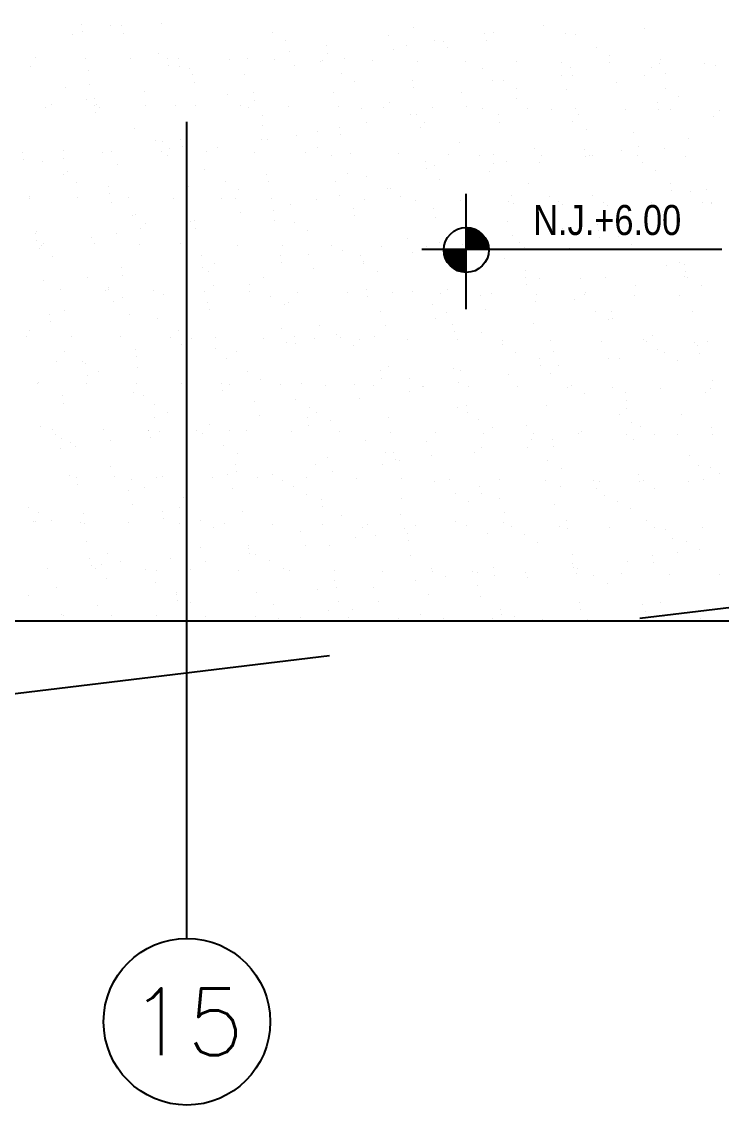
# Model space of a CAD drawing. Header units: millimetres. Extents: x -3 to 53, y -269 to 39.
# Drawn here: x 31.98 to 34.081, y 18.893 to 22.2 of the extents above; entities that cross this region are included whole.
import ezdxf
from ezdxf.enums import TextEntityAlignment as Align
from ezdxf.xclip import XClip

# ---------------------------------------------------------------- set-up
doc = ezdxf.new("R2010")
doc.units = ezdxf.units.MM
doc.header["$LTSCALE"] = 15
doc.header["$XCLIPFRAME"] = 2
for name, pattern in [('ACAD_ISO07W100', [3, 0, -3]), ('HIDDEN2', [0.1875, 0.125, -0.0625]), ('PHANTOM', [63.5, 31.75, -6.35, 6.35, -6.35, 6.35, -6.35]), ('PHANTOM2', [1.25, 0.625, -0.125, 0.125, -0.125, 0.125, -0.125])]:
    doc.linetypes.add(name, pattern=pattern)
doc.layers.get('0').update_dxf_attribs({"color": 250})
for name, color, linetype in [('A-EJES', 251, 'PHANTOM'), ('A-MURO BAJO', 251, 'Continuous'), ('A-NIVELES-NPT', 252, 'Continuous'), ('A-PROYECCIONES', 250, 'HIDDEN2'), ('DLP_VERDE', 250, 'Continuous')]:
    doc.layers.add(name, color=color, linetype=linetype)
doc.layers.add('A-MUROS', color=252, linetype='Continuous', lineweight=30)
doc.styles.add('R80', font='ARIALN.TTF', dxfattribs={"height": 2.03})
doc.styles.add('ROMANS', font='romans.shx', dxfattribs={"width": 0.8})

# ---------------------------------------------------------------- blocks, each defined once
blk = doc.blocks.new('A$C9f73720c')
at = {"layer": 'A-MURO BAJO'}
blk.add_line((67.3776, 127.5973, 0), (61.6241, 108.7505, 0), dxfattribs=at)
at = {"layer": 'A-PROYECCIONES'}
blk.add_line((57.9161, 84.0296, 0), (65.9466, 129.074, 0), dxfattribs=at)
at = {"layer": 'DLP_VERDE'}
blk.add_line((67.3776, 127.5973), (61.6244, 108.7504), dxfattribs=at)
at = {"layer": 'DLP_VERDE', "linetype": 'Continuous'}
for p, q in [((61.7992, 115.0346), (61.7992, 115.0346)), ((61.7842, 115.0045), (61.7842, 115.0045)), ((61.9305, 115.0052), (61.9305, 115.0052)), ((61.9443, 114.9846), (61.9443, 114.9846)), ((61.8545, 114.9024), (61.8545, 114.9024)), ((62.19, 114.9023), (62.19, 114.9023)), ((62.191, 114.9012), (62.191, 114.9012)), ((61.7326, 114.8824), (61.7326, 114.8824)), ((61.7435, 114.8756), (61.7435, 114.8756)), ((61.777, 114.8843), (61.777, 114.8843)), ((61.8201, 114.8708), (61.8201, 114.8708)), ((61.9857, 114.8934), (61.9857, 114.8934)), ((62.0333, 114.8681), (62.0333, 114.8681)), ((62.1456, 114.9004), (62.1456, 114.9004)), ((62.1816, 114.8751), (62.1816, 114.8751)), ((61.6301, 114.8636), (61.6301, 114.8636)), ((61.7491, 114.848), (61.7491, 114.848)), ((61.887, 114.8674), (61.887, 114.8674)), ((62.1372, 114.8519), (62.1372, 114.8519)), ((62.3251, 114.8669), (62.3251, 114.8669)), ((61.7663, 114.8216), (61.7663, 114.8216)), ((61.8531, 114.8343), (61.8531, 114.8343)), ((61.8752, 114.8314), (61.8752, 114.8314)), ((61.9942, 114.8157), (61.9942, 114.8157)), ((62.0982, 114.802), (62.0982, 114.802)), ((62.0474, 114.7697), (62.0474, 114.7697)), ((62.1202, 114.7991), (62.1202, 114.7991)), ((62.2392, 114.7835), (62.2392, 114.7835)), ((62.3432, 114.7698), (62.3432, 114.7698)), ((62.4184, 114.8), (62.4184, 114.8)), ((62.5852, 114.7703), (62.5852, 114.7703)), ((61.6765, 114.7393), (61.6765, 114.7393)), ((61.8464, 114.7385), (61.8464, 114.7385)), ((61.9191, 114.7412), (61.9191, 114.7412)), ((61.9635, 114.7431), (61.9635, 114.7431)), ((62.013, 114.7381), (62.013, 114.7381)), ((62.1722, 114.7522), (62.1722, 114.7522)), ((62.2844, 114.738), (62.2844, 114.738)), ((62.3321, 114.7592), (62.3321, 114.7592)), ((62.3652, 114.7669), (62.3652, 114.7669)), ((62.3765, 114.7612), (62.3765, 114.7612)), ((62.384, 114.7685), (62.384, 114.7685)), ((62.4842, 114.7512), (62.4842, 114.7512)), ((62.5882, 114.7375), (62.5882, 114.7375)), ((62.7011, 114.7496), (62.7011, 114.7496)), ((62.7225, 114.7375), (62.7225, 114.7375)), ((61.6421, 114.7078), (61.6421, 114.7078)), ((61.6981, 114.7315), (61.6981, 114.7315)), ((61.7592, 114.7342), (61.7592, 114.7342)), ((61.9899, 114.7303), (61.9899, 114.7303)), ((62.1361, 114.731), (62.1361, 114.731)), ((62.3302, 114.7192), (62.3302, 114.7192)), ((62.4279, 114.7298), (62.4279, 114.7298)), ((62.5742, 114.7305), (62.5742, 114.7305)), ((62.6102, 114.7346), (62.6102, 114.7346)), ((62.7292, 114.7189), (62.7292, 114.7189)), ((62.8332, 114.7053), (62.8332, 114.7053)), ((61.9593, 114.6889), (61.9593, 114.6889)), ((62.8553, 114.7024), (62.8553, 114.7024)), ((62.9743, 114.6867), (62.9743, 114.6867)), ((61.5884, 114.6585), (61.5884, 114.6585)), ((62.2404, 114.637), (62.2404, 114.637)), ((62.6114, 114.6673), (62.6114, 114.6673)), ((62.9479, 114.6662), (62.9479, 114.6662)), ((62.976, 114.638), (62.976, 114.638)), ((61.575, 114.6308), (61.575, 114.6308)), ((61.679, 114.6171), (61.679, 114.6171)), ((61.701, 114.6142), (61.701, 114.6142)), ((61.8695, 114.6066), (61.8695, 114.6066)), ((62.206, 114.6054), (62.206, 114.6054)), ((62.3587, 114.6111), (62.3587, 114.6111)), ((62.5186, 114.6181), (62.5186, 114.6181)), ((62.563, 114.62), (62.563, 114.62)), ((62.5769, 114.6358), (62.5769, 114.6358)), ((62.7717, 114.6291), (62.7717, 114.6291)), ((62.8941, 114.6169), (62.8941, 114.6169)), ((62.9316, 114.6361), (62.9316, 114.6361)), ((61.5327, 114.575), (61.5327, 114.575)), ((61.6547, 114.5937), (61.6547, 114.5937)), ((61.6926, 114.582), (61.6926, 114.582)), ((61.737, 114.5839), (61.737, 114.5839)), ((61.8009, 114.5944), (61.8009, 114.5944)), ((61.82, 114.5985), (61.82, 114.5985)), ((61.8351, 114.5751), (61.8351, 114.5751)), ((61.924, 114.5848), (61.924, 114.5848)), ((61.9457, 114.593), (61.9457, 114.593)), ((61.946, 114.5819), (61.946, 114.5819)), ((61.9492, 114.6014), (61.9492, 114.6014)), ((62.0927, 114.5932), (62.0927, 114.5932)), ((62.1056, 114.6), (62.1056, 114.6)), ((62.15, 114.602), (62.15, 114.602)), ((62.239, 114.5939), (62.239, 114.5939)), ((62.3873, 114.6009), (62.3873, 114.6009)), ((62.5232, 114.5866), (62.5232, 114.5866)), ((62.5307, 114.5927), (62.5307, 114.5927)), ((62.677, 114.5934), (62.677, 114.5934)), ((62.8253, 114.6004), (62.8253, 114.6004)), ((62.9688, 114.5922), (62.9688, 114.5922)), ((63.115, 114.5928), (63.115, 114.5928)), ((63.2633, 114.5999), (63.2633, 114.5999)), ((62.065, 114.5663), (62.065, 114.5663)), ((62.1523, 114.5562), (62.1523, 114.5562)), ((62.169, 114.5526), (62.169, 114.5526)), ((62.1911, 114.5497), (62.1911, 114.5497)), ((63.1753, 114.565), (63.1753, 114.565)), ((61.7813, 114.5258), (61.7813, 114.5258)), ((62.31, 114.534), (62.31, 114.534)), ((62.4141, 114.5203), (62.4141, 114.5203)), ((62.4361, 114.5174), (62.4361, 114.5174)), ((62.8043, 114.5346), (62.8043, 114.5346)), ((63.1408, 114.5335), (63.1408, 114.5335)), ((63.3712, 114.506), (63.3712, 114.506)), ((62.0625, 114.4739), (62.0625, 114.4739)), ((62.399, 114.4727), (62.399, 114.4727)), ((62.4334, 114.5043), (62.4334, 114.5043)), ((62.5551, 114.5017), (62.5551, 114.5017)), ((62.6591, 114.4881), (62.6591, 114.4881)), ((62.6811, 114.4852), (62.6811, 114.4852)), ((62.7051, 114.4769), (62.7051, 114.4769)), ((62.7495, 114.4788), (62.7495, 114.4788)), ((62.7699, 114.5031), (62.7699, 114.5031)), ((62.9582, 114.4879), (62.9582, 114.4879)), ((63.0871, 114.4842), (63.0871, 114.4842)), ((63.1181, 114.4949), (63.1181, 114.4949)), ((63.1625, 114.4969), (63.1625, 114.4969)), ((61.614, 114.4649), (61.614, 114.4649)), ((61.6915, 114.4435), (61.6915, 114.4435)), ((61.7575, 114.4566), (61.7575, 114.4566)), ((61.8791, 114.4408), (61.8791, 114.4408)), ((61.9038, 114.4573), (61.9038, 114.4573)), ((61.9235, 114.4428), (61.9235, 114.4428)), ((62.0281, 114.4424), (62.0281, 114.4424)), ((62.0521, 114.4643), (62.0521, 114.4643)), ((62.1322, 114.4519), (62.1322, 114.4519)), ((62.1955, 114.4561), (62.1955, 114.4561)), ((62.2921, 114.4589), (62.2921, 114.4589)), ((62.3365, 114.4608), (62.3365, 114.4608)), ((62.3418, 114.4568), (62.3418, 114.4568)), ((62.4901, 114.4638), (62.4901, 114.4638)), ((62.5452, 114.4699), (62.5452, 114.4699)), ((62.6336, 114.4556), (62.6336, 114.4556)), ((62.7162, 114.4539), (62.7162, 114.4539)), ((62.7798, 114.4562), (62.7798, 114.4562)), ((62.8001, 114.4695), (62.8001, 114.4695)), ((62.9041, 114.4558), (62.9041, 114.4558)), ((62.9261, 114.4529), (62.9261, 114.4529)), ((62.9281, 114.4633), (62.9281, 114.4633)), ((63.0716, 114.455), (63.0716, 114.455)), ((63.2179, 114.4557), (63.2179, 114.4557)), ((63.3662, 114.4628), (63.3662, 114.4628)), ((61.5105, 114.4247), (61.5105, 114.4247)), ((61.6571, 114.412), (61.6571, 114.412)), ((61.7192, 114.4338), (61.7192, 114.4338)), ((62.3452, 114.4235), (62.3452, 114.4235)), ((63.0451, 114.4372), (63.0451, 114.4372)), ((63.1491, 114.4235), (63.1491, 114.4235)), ((63.1712, 114.4206), (63.1712, 114.4206)), ((61.5048, 114.3999), (61.5048, 114.3999)), ((61.5268, 114.397), (61.5268, 114.397)), ((61.6458, 114.3813), (61.6458, 114.3813)), ((61.9743, 114.3931), (61.9743, 114.3931)), ((62.9973, 114.4019), (62.9973, 114.4019)), ((63.2902, 114.405), (63.2902, 114.405)), ((63.3338, 114.4008), (63.3338, 114.4008)), ((61.6034, 114.3628), (61.6034, 114.3628)), ((61.7498, 114.3676), (61.7498, 114.3676)), ((61.7719, 114.3647), (61.7719, 114.3647)), ((61.8909, 114.3491), (61.8909, 114.3491)), ((62.2554, 114.3412), (62.2554, 114.3412)), ((62.592, 114.34), (62.592, 114.34)), ((62.6264, 114.3716), (62.6264, 114.3716)), ((62.9629, 114.3704), (62.9629, 114.3704)), ((63.1447, 114.3468), (63.1447, 114.3468)), ((63.2801, 114.3515), (63.2801, 114.3515)), ((63.3046, 114.3537), (63.3046, 114.3537)), ((61.5686, 114.3207), (61.5686, 114.3207)), ((61.7169, 114.3278), (61.7169, 114.3278)), ((61.8603, 114.3195), (61.8603, 114.3195)), ((61.8845, 114.3108), (61.8845, 114.3108)), ((61.9949, 114.3354), (61.9949, 114.3354)), ((62.0066, 114.3202), (62.0066, 114.3202)), ((62.0169, 114.3325), (62.0169, 114.3325)), ((62.1359, 114.3168), (62.1359, 114.3168)), ((62.1549, 114.3272), (62.1549, 114.3272)), ((62.221, 114.3097), (62.221, 114.3097)), ((62.2984, 114.319), (62.2984, 114.319)), ((62.3187, 114.3107), (62.3187, 114.3107)), ((62.4446, 114.3197), (62.4446, 114.3197)), ((62.4786, 114.3177), (62.4786, 114.3177)), ((62.523, 114.3196), (62.523, 114.3196)), ((62.5929, 114.3267), (62.5929, 114.3267)), ((62.7317, 114.3287), (62.7317, 114.3287)), ((62.7364, 114.3185), (62.7364, 114.3185)), ((62.8827, 114.3191), (62.8827, 114.3191)), ((62.8916, 114.3357), (62.8916, 114.3357)), ((62.9091, 114.3212), (62.9091, 114.3212)), ((62.936, 114.3376), (62.936, 114.3376)), ((63.031, 114.3262), (63.031, 114.3262)), ((63.1744, 114.3179), (63.1744, 114.3179)), ((63.3207, 114.3186), (63.3207, 114.3186)), ((61.4927, 114.2746), (61.4927, 114.2746)), ((61.5136, 114.2805), (61.5136, 114.2805)), ((61.6526, 114.2816), (61.6526, 114.2816)), ((61.697, 114.2836), (61.697, 114.2836)), ((61.8501, 114.2793), (61.8501, 114.2793)), ((61.9057, 114.2927), (61.9057, 114.2927)), ((62.0656, 114.2996), (62.0656, 114.2996)), ((62.11, 114.3016), (62.11, 114.3016)), ((62.2399, 114.3031), (62.2399, 114.3031)), ((62.2619, 114.3002), (62.2619, 114.3002)), ((62.3809, 114.2845), (62.3809, 114.2845)), ((62.5382, 114.2908), (62.5382, 114.2908)), ((61.4792, 114.2489), (61.4792, 114.2489)), ((62.1673, 114.2604), (62.1673, 114.2604)), ((62.4849, 114.2709), (62.4849, 114.2709)), ((62.507, 114.268), (62.507, 114.268)), ((62.6259, 114.2523), (62.6259, 114.2523)), ((63.1903, 114.2692), (63.1903, 114.2692)), ((61.7964, 114.2301), (61.7964, 114.2301)), ((62.4484, 114.2085), (62.4484, 114.2085)), ((62.7299, 114.2386), (62.7299, 114.2386)), ((62.752, 114.2357), (62.752, 114.2357)), ((62.7849, 114.2073), (62.7849, 114.2073)), ((62.8194, 114.2389), (62.8194, 114.2389)), ((62.871, 114.22), (62.871, 114.22)), ((63.1559, 114.2377), (63.1559, 114.2377)), ((61.4254, 114.1997), (61.4254, 114.1997)), ((61.5251, 114.1829), (61.5251, 114.1829)), ((61.6714, 114.1836), (61.6714, 114.1836)), ((61.8197, 114.1907), (61.8197, 114.1907)), ((61.9632, 114.1824), (61.9632, 114.1824)), ((62.0775, 114.1781), (62.0775, 114.1781)), ((62.1095, 114.1831), (62.1095, 114.1831)), ((62.2577, 114.1901), (62.2577, 114.1901)), ((62.4012, 114.1819), (62.4012, 114.1819)), ((62.414, 114.177), (62.414, 114.177)), ((62.5475, 114.1826), (62.5475, 114.1826)), ((62.6651, 114.1765), (62.6651, 114.1765)), ((62.6958, 114.1896), (62.6958, 114.1896)), ((62.7095, 114.1784), (62.7095, 114.1784)), ((62.8392, 114.1814), (62.8392, 114.1814)), ((62.9182, 114.1876), (62.9182, 114.1876)), ((62.975, 114.2063), (62.975, 114.2063)), ((62.9855, 114.182), (62.9855, 114.182)), ((62.997, 114.2034), (62.997, 114.2034)), ((63.0781, 114.1945), (63.0781, 114.1945)), ((63.1021, 114.1885), (63.1021, 114.1885)), ((63.116, 114.1878), (63.116, 114.1878)), ((63.1225, 114.1965), (63.1225, 114.1965)), ((63.1338, 114.1891), (63.1338, 114.1891)), ((63.22, 114.1741), (63.22, 114.1741)), ((63.2773, 114.1808), (63.2773, 114.1808)), ((61.4717, 114.1641), (61.4717, 114.1641)), ((61.5757, 114.1504), (61.5757, 114.1504)), ((61.5977, 114.1475), (61.5977, 114.1475)), ((61.7066, 114.1478), (61.7066, 114.1478)), ((61.8835, 114.1424), (61.8835, 114.1424)), ((62.0431, 114.1466), (62.0431, 114.1466)), ((62.0922, 114.1515), (62.0922, 114.1515)), ((62.2521, 114.1585), (62.2521, 114.1585)), ((62.2965, 114.1604), (62.2965, 114.1604)), ((62.5052, 114.1695), (62.5052, 114.1695)), ((62.7312, 114.1581), (62.7312, 114.1581)), ((63.242, 114.1712), (63.242, 114.1712)), ((61.4261, 114.1224), (61.4261, 114.1224)), ((61.4705, 114.1243), (61.4705, 114.1243)), ((61.6722, 114.1162), (61.6722, 114.1162)), ((61.6792, 114.1335), (61.6792, 114.1335)), ((61.7167, 114.1319), (61.7167, 114.1319)), ((61.8207, 114.1182), (61.8207, 114.1182)), ((61.8391, 114.1404), (61.8391, 114.1404)), ((61.8427, 114.1153), (61.8427, 114.1153)), ((62.3603, 114.1277), (62.3603, 114.1277)), ((61.9617, 114.0996), (61.9617, 114.0996)), ((61.9893, 114.0974), (61.9893, 114.0974)), ((62.0657, 114.0859), (62.0657, 114.0859)), ((62.0878, 114.083), (62.0878, 114.083)), ((62.6414, 114.0758), (62.6414, 114.0758)), ((62.9779, 114.0747), (62.9779, 114.0747)), ((63.0123, 114.1062), (63.0123, 114.1062)), ((61.4845, 114.0541), (61.4845, 114.0541)), ((61.6184, 114.067), (61.6184, 114.067)), ((61.628, 114.0458), (61.628, 114.0458)), ((61.7743, 114.0465), (61.7743, 114.0465)), ((61.9225, 114.0535), (61.9225, 114.0535)), ((62.066, 114.0453), (62.066, 114.0453)), ((62.2068, 114.0673), (62.2068, 114.0673)), ((62.2123, 114.046), (62.2123, 114.046)), ((62.2705, 114.0454), (62.2705, 114.0454)), ((62.3108, 114.0537), (62.3108, 114.0537)), ((62.3328, 114.0508), (62.3328, 114.0508)), ((62.3606, 114.053), (62.3606, 114.053)), ((62.504, 114.0448), (62.504, 114.0448)), ((62.607, 114.0443), (62.607, 114.0443)), ((62.6503, 114.0455), (62.6503, 114.0455)), ((62.7986, 114.0525), (62.7986, 114.0525)), ((62.9421, 114.0443), (62.9421, 114.0443)), ((63.0884, 114.0449), (63.0884, 114.0449)), ((63.1047, 114.0464), (63.1047, 114.0464)), ((63.2366, 114.052), (63.2366, 114.052)), ((61.8995, 114.0151), (61.8995, 114.0151)), ((62.2361, 114.0139), (62.2361, 114.0139)), ((62.2787, 114.0103), (62.2787, 114.0103)), ((62.4386, 114.0173), (62.4386, 114.0173)), ((62.4518, 114.0351), (62.4518, 114.0351)), ((62.483, 114.0192), (62.483, 114.0192)), ((62.5558, 114.0214), (62.5558, 114.0214)), ((62.5778, 114.0185), (62.5778, 114.0185)), ((62.6917, 114.0283), (62.6917, 114.0283)), ((62.8516, 114.0353), (62.8516, 114.0353)), ((62.896, 114.0373), (62.896, 114.0373)), ((62.9242, 114.0254), (62.9242, 114.0254)), ((61.5286, 113.9847), (61.5286, 113.9847)), ((61.6126, 113.9812), (61.6126, 113.9812)), ((61.657, 113.9832), (61.657, 113.9832)), ((61.8651, 113.9836), (61.8651, 113.9836)), ((61.8657, 113.9923), (61.8657, 113.9923)), ((62.0256, 113.9993), (62.0256, 113.9993)), ((62.07, 114.0012), (62.07, 114.0012)), ((62.5532, 113.995), (62.5532, 113.995)), ((62.6968, 114.0028), (62.6968, 114.0028)), ((62.8008, 113.9891), (62.8008, 113.9891)), ((62.8228, 113.9862), (62.8228, 113.9862)), ((61.4527, 113.9743), (61.4527, 113.9743)), ((61.4942, 113.9532), (61.4942, 113.9532)), ((62.1823, 113.9647), (62.1823, 113.9647)), ((62.8344, 113.9431), (62.8344, 113.9431)), ((62.9418, 113.9706), (62.9418, 113.9706)), ((63.0458, 113.9569), (63.0458, 113.9569)), ((63.0679, 113.954), (63.0679, 113.954)), ((63.2053, 113.9735), (63.2053, 113.9735)), ((61.4015, 113.9332), (61.4015, 113.9332)), ((61.4235, 113.9303), (61.4235, 113.9303)), ((61.4391, 113.9099), (61.4391, 113.9099)), ((61.5425, 113.9147), (61.5425, 113.9147)), ((61.5873, 113.917), (61.5873, 113.917)), ((61.8114, 113.9343), (61.8114, 113.9343)), ((61.8771, 113.9094), (61.8771, 113.9094)), ((62.0254, 113.9164), (62.0254, 113.9164)), ((62.4634, 113.9159), (62.4634, 113.9159)), ((62.4634, 113.9128), (62.4634, 113.9128)), ((62.8, 113.9116), (62.8, 113.9116)), ((62.9014, 113.9154), (62.9014, 113.9154)), ((63.1709, 113.942), (63.1709, 113.942)), ((63.1869, 113.9383), (63.1869, 113.9383)), ((61.4405, 113.9039), (61.4405, 113.9039)), ((61.6465, 113.901), (61.6465, 113.901)), ((61.6686, 113.8981), (61.6686, 113.8981)), ((61.7308, 113.9087), (61.7308, 113.9087)), ((61.7876, 113.8824), (61.7876, 113.8824)), ((62.0925, 113.8824), (62.0925, 113.8824)), ((62.1688, 113.9082), (62.1688, 113.9082)), ((62.3151, 113.9089), (62.3151, 113.9089)), ((62.429, 113.8812), (62.429, 113.8812)), ((62.6069, 113.9077), (62.6069, 113.9077)), ((62.6251, 113.8761), (62.6251, 113.8761)), ((62.6695, 113.8781), (62.6695, 113.8781)), ((62.7532, 113.9084), (62.7532, 113.9084)), ((62.8782, 113.8872), (62.8782, 113.8872)), ((63.0381, 113.8942), (63.0381, 113.8942)), ((63.0449, 113.9072), (63.0449, 113.9072)), ((63.0825, 113.8961), (63.0825, 113.8961)), ((63.1171, 113.8927), (63.1171, 113.8927)), ((63.1912, 113.9078), (63.1912, 113.9078)), ((61.7216, 113.852), (61.7216, 113.852)), ((61.8916, 113.8687), (61.8916, 113.8687)), ((61.9136, 113.8658), (61.9136, 113.8658)), ((62.0326, 113.8501), (62.0326, 113.8501)), ((62.0522, 113.8511), (62.0522, 113.8511)), ((62.0581, 113.8509), (62.0581, 113.8509)), ((62.2121, 113.8581), (62.2121, 113.8581)), ((62.2565, 113.86), (62.2565, 113.86)), ((62.4652, 113.8691), (62.4652, 113.8691)), ((62.7462, 113.8623), (62.7462, 113.8623)), ((61.3507, 113.8217), (61.3507, 113.8217)), ((61.3861, 113.822), (61.3861, 113.822)), ((61.4305, 113.824), (61.4305, 113.824)), ((61.6392, 113.8331), (61.6392, 113.8331)), ((61.6872, 113.8205), (61.6872, 113.8205)), ((61.7991, 113.8401), (61.7991, 113.8401)), ((61.8435, 113.842), (61.8435, 113.842)), ((62.1366, 113.8365), (62.1366, 113.8365)), ((62.1586, 113.8336), (62.1586, 113.8336)), ((62.2776, 113.8179), (62.2776, 113.8179)), ((62.3753, 113.832), (62.3753, 113.832)), ((63.0274, 113.8104), (63.0274, 113.8104)), ((61.3163, 113.7901), (61.3163, 113.7901)), ((61.6902, 113.7799), (61.6902, 113.7799)), ((62.0044, 113.8016), (62.0044, 113.8016)), ((62.1282, 113.7793), (62.1282, 113.7793)), ((62.3816, 113.8042), (62.3816, 113.8042)), ((62.4037, 113.8013), (62.4037, 113.8013)), ((62.5226, 113.7856), (62.5226, 113.7856)), ((62.5662, 113.7788), (62.5662, 113.7788)), ((62.6564, 113.7801), (62.6564, 113.7801)), ((62.9929, 113.7789), (62.9929, 113.7789)), ((63.0043, 113.7783), (63.0043, 113.7783)), ((61.3956, 113.7722), (61.3956, 113.7722)), ((61.5419, 113.7728), (61.5419, 113.7728)), ((61.6334, 113.7712), (61.6334, 113.7712)), ((61.8337, 113.7716), (61.8337, 113.7716)), ((61.9799, 113.7723), (61.9799, 113.7723)), ((62.2717, 113.7711), (62.2717, 113.7711)), ((62.2855, 113.7497), (62.2855, 113.7497)), ((62.418, 113.7718), (62.418, 113.7718)), ((62.622, 113.7485), (62.622, 113.7485)), ((62.6267, 113.7719), (62.6267, 113.7719)), ((62.6487, 113.769), (62.6487, 113.769)), ((62.7097, 113.7706), (62.7097, 113.7706)), ((62.7677, 113.7534), (62.7677, 113.7534)), ((62.856, 113.7713), (62.856, 113.7713)), ((63.0647, 113.746), (63.0647, 113.746)), ((63.1478, 113.7701), (63.1478, 113.7701)), ((61.9146, 113.7193), (61.9146, 113.7193)), ((62.2511, 113.7182), (62.2511, 113.7182)), ((62.3986, 113.7169), (62.3986, 113.7169)), ((62.443, 113.7189), (62.443, 113.7189)), ((62.6517, 113.728), (62.6517, 113.728)), ((62.8116, 113.735), (62.8116, 113.735)), ((62.856, 113.7369), (62.856, 113.7369)), ((62.8717, 113.7397), (62.8717, 113.7397)), ((62.8937, 113.7368), (62.8937, 113.7368)), ((62.9392, 113.7296), (62.9392, 113.7296)), ((63.0127, 113.7211), (63.0127, 113.7211)), ((61.3684, 113.6975), (61.3684, 113.6975)), ((61.4724, 113.6838), (61.4724, 113.6838)), ((61.4944, 113.6809), (61.4944, 113.6809)), ((61.5436, 113.689), (61.5436, 113.689)), ((61.5726, 113.6809), (61.5726, 113.6809)), ((61.617, 113.6828), (61.617, 113.6828)), ((61.8257, 113.6919), (61.8257, 113.6919)), ((61.8802, 113.6878), (61.8802, 113.6878)), ((61.9856, 113.6989), (61.9856, 113.6989)), ((62.03, 113.7008), (62.03, 113.7008)), ((62.2387, 113.7099), (62.2387, 113.7099)), ((62.5683, 113.6993), (62.5683, 113.6993)), ((63.1167, 113.7074), (63.1167, 113.7074)), ((61.4127, 113.6739), (61.4127, 113.6739)), ((61.5092, 113.6574), (61.5092, 113.6574)), ((61.6134, 113.6652), (61.6134, 113.6652)), ((61.7174, 113.6515), (61.7174, 113.6515)), ((61.7394, 113.6486), (61.7394, 113.6486)), ((62.1973, 113.6689), (62.1973, 113.6689)), ((62.8494, 113.6474), (62.8494, 113.6474)), ((61.355, 113.6433), (61.355, 113.6433)), ((61.4985, 113.6351), (61.4985, 113.6351)), ((61.6447, 113.6357), (61.6447, 113.6357)), ((61.793, 113.6428), (61.793, 113.6428)), ((61.8264, 113.6385), (61.8264, 113.6385)), ((61.8584, 113.6329), (61.8584, 113.6329)), ((61.9365, 113.6345), (61.9365, 113.6345)), ((61.9624, 113.6193), (61.9624, 113.6193)), ((61.9845, 113.6164), (61.9845, 113.6164)), ((62.0828, 113.6352), (62.0828, 113.6352)), ((62.2311, 113.6422), (62.2311, 113.6422)), ((62.3745, 113.634), (62.3745, 113.634)), ((62.4785, 113.617), (62.4785, 113.617)), ((62.5208, 113.6347), (62.5208, 113.6347)), ((62.6691, 113.6417), (62.6691, 113.6417)), ((62.8126, 113.6335), (62.8126, 113.6335)), ((62.815, 113.6158), (62.815, 113.6158)), ((62.9588, 113.6341), (62.9588, 113.6341)), ((63.1071, 113.6412), (63.1071, 113.6412)), ((61.4555, 113.6082), (61.4555, 113.6082)), ((62.1035, 113.6007), (62.1035, 113.6007)), ((62.1075, 113.5866), (62.1075, 113.5866)), ((62.2075, 113.587), (62.2075, 113.587)), ((62.2295, 113.5841), (62.2295, 113.5841)), ((62.4441, 113.5855), (62.4441, 113.5855)), ((62.8382, 113.5868), (62.8382, 113.5868)), ((62.9981, 113.5938), (62.9981, 113.5938)), ((63.0425, 113.5957), (63.0425, 113.5957)), ((61.7366, 113.5563), (61.7366, 113.5563)), ((62.0122, 113.5507), (62.0122, 113.5507)), ((62.0731, 113.5551), (62.0731, 113.5551)), ((62.1721, 113.5577), (62.1721, 113.5577)), ((62.2165, 113.5597), (62.2165, 113.5597)), ((62.3485, 113.5684), (62.3485, 113.5684)), ((62.4252, 113.5688), (62.4252, 113.5688)), ((62.4525, 113.5547), (62.4525, 113.5547)), ((62.4745, 113.5518), (62.4745, 113.5518)), ((62.5851, 113.5757), (62.5851, 113.5757)), ((62.6295, 113.5777), (62.6295, 113.5777)), ((62.7612, 113.5666), (62.7612, 113.5666)), ((61.3461, 113.5217), (61.3461, 113.5217)), ((61.3657, 113.5259), (61.3657, 113.5259)), ((61.3905, 113.5236), (61.3905, 113.5236)), ((61.5992, 113.5327), (61.5992, 113.5327)), ((61.7022, 113.5247), (61.7022, 113.5247)), ((61.7591, 113.5397), (61.7591, 113.5397)), ((61.8035, 113.5416), (61.8035, 113.5416)), ((62.3903, 113.5362), (62.3903, 113.5362)), ((62.5935, 113.5362), (62.5935, 113.5362)), ((62.6975, 113.5225), (62.6975, 113.5225)), ((62.7196, 113.5196), (62.7196, 113.5196)), ((63.0424, 113.5147), (63.0424, 113.5147)), ((61.1942, 113.4803), (61.1942, 113.4803)), ((61.3095, 113.4992), (61.3095, 113.4992)), ((61.3313, 113.4944), (61.3313, 113.4944)), ((61.4578, 113.5062), (61.4578, 113.5062)), ((61.6013, 113.498), (61.6013, 113.498)), ((61.7476, 113.4986), (61.7476, 113.4986)), ((61.8959, 113.5057), (61.8959, 113.5057)), ((62.0194, 113.5058), (62.0194, 113.5058)), ((62.0393, 113.4974), (62.0393, 113.4974)), ((62.1856, 113.4981), (62.1856, 113.4981)), ((62.3339, 113.5051), (62.3339, 113.5051)), ((62.4774, 113.4969), (62.4774, 113.4969)), ((62.6236, 113.4976), (62.6236, 113.4976)), ((62.6714, 113.4843), (62.6714, 113.4843)), ((62.7719, 113.5046), (62.7719, 113.5046)), ((62.8385, 113.5039), (62.8385, 113.5039)), ((62.9154, 113.4964), (62.9154, 113.4964)), ((62.9425, 113.4902), (62.9425, 113.4902)), ((62.9646, 113.4873), (62.9646, 113.4873)), ((63.008, 113.4831), (63.008, 113.4831)), ((63.0617, 113.497), (63.0617, 113.497)), ((61.2982, 113.4666), (61.2982, 113.4666)), ((61.3203, 113.4637), (61.3203, 113.4637)), ((61.4392, 113.448), (61.4392, 113.448)), ((61.6485, 113.4755), (61.6485, 113.4755)), ((62.3005, 113.4539), (62.3005, 113.4539)), ((62.637, 113.4528), (62.637, 113.4528)), ((61.2775, 113.4451), (61.2775, 113.4451)), ((61.5432, 113.4343), (61.5432, 113.4343)), ((61.5653, 113.4314), (61.5653, 113.4314)), ((61.6843, 113.4157), (61.6843, 113.4157)), ((61.9296, 113.4236), (61.9296, 113.4236)), ((62.2661, 113.4224), (62.2661, 113.4224)), ((62.3586, 113.4165), (62.3586, 113.4165)), ((62.403, 113.4185), (62.403, 113.4185)), ((62.6117, 113.4276), (62.6117, 113.4276)), ((62.7716, 113.4346), (62.7716, 113.4346)), ((62.816, 113.4365), (62.816, 113.4365)), ((62.9542, 113.4339), (62.9542, 113.4339)), ((63.0247, 113.4456), (63.0247, 113.4456)), ((61.5326, 113.3805), (61.5326, 113.3805)), ((61.5587, 113.3932), (61.5587, 113.3932)), ((61.577, 113.3824), (61.577, 113.3824)), ((61.7857, 113.3915), (61.7857, 113.3915)), ((61.7883, 113.4021), (61.7883, 113.4021)), ((61.8103, 113.3992), (61.8103, 113.3992)), ((61.8952, 113.392), (61.8952, 113.392)), ((61.9293, 113.3835), (61.9293, 113.3835)), ((61.9456, 113.3985), (61.9456, 113.3985)), ((61.99, 113.4004), (61.99, 113.4004)), ((62.1987, 113.4096), (62.1987, 113.4096)), ((62.5833, 113.4035), (62.5833, 113.4035)), ((61.164, 113.3644), (61.164, 113.3644)), ((61.1877, 113.3628), (61.1877, 113.3628)), ((61.2661, 113.3614), (61.2661, 113.3614)), ((61.3727, 113.3735), (61.3727, 113.3735)), ((61.4124, 113.3621), (61.4124, 113.3621)), ((61.5243, 113.3617), (61.5243, 113.3617)), ((61.5607, 113.3691), (61.5607, 113.3691)), ((61.7041, 113.3609), (61.7041, 113.3609)), ((61.8504, 113.3615), (61.8504, 113.3615)), ((61.9987, 113.3686), (61.9987, 113.3686)), ((62.0333, 113.3698), (62.0333, 113.3698)), ((62.0553, 113.3669), (62.0553, 113.3669)), ((62.1422, 113.3603), (62.1422, 113.3603)), ((62.1743, 113.3512), (62.1743, 113.3512)), ((62.2124, 113.3732), (62.2124, 113.3732)), ((62.2884, 113.361), (62.2884, 113.361)), ((62.4367, 113.368), (62.4367, 113.368)), ((62.5802, 113.3598), (62.5802, 113.3598)), ((62.7265, 113.3605), (62.7265, 113.3605)), ((62.8644, 113.3516), (62.8644, 113.3516)), ((62.8748, 113.3675), (62.8748, 113.3675)), ((63.0182, 113.3593), (63.0182, 113.3593)), ((61.1533, 113.3313), (61.1533, 113.3313)), ((61.8414, 113.3428), (61.8414, 113.3428)), ((62.2783, 113.3375), (62.2783, 113.3375)), ((62.3004, 113.3346), (62.3004, 113.3346)), ((62.4194, 113.319), (62.4194, 113.319)), ((62.4935, 113.3212), (62.4935, 113.3212)), ((62.83, 113.3201), (62.83, 113.3201)), ((61.4705, 113.3124), (61.4705, 113.3124)), ((62.1226, 113.2909), (62.1226, 113.2909)), ((62.4591, 113.2897), (62.4591, 113.2897)), ((62.5234, 113.3053), (62.5234, 113.3053)), ((62.5454, 113.3024), (62.5454, 113.3024)), ((62.6644, 113.2867), (62.6644, 113.2867)), ((62.7982, 113.2864), (62.7982, 113.2864)), ((62.9581, 113.2934), (62.9581, 113.2934)), ((63.0025, 113.2953), (63.0025, 113.2953)), ((61.1241, 113.2494), (61.1241, 113.2494)), ((61.7516, 113.2605), (61.7516, 113.2605)), ((61.9722, 113.2504), (61.9722, 113.2504)), ((62.0882, 113.2593), (62.0882, 113.2593)), ((62.1321, 113.2573), (62.1321, 113.2573)), ((62.1765, 113.2593), (62.1765, 113.2593)), ((62.3852, 113.2684), (62.3852, 113.2684)), ((62.5451, 113.2754), (62.5451, 113.2754)), ((62.5895, 113.2773), (62.5895, 113.2773)), ((62.7684, 113.273), (62.7684, 113.273)), ((62.7763, 113.2708), (62.7763, 113.2708)), ((62.7904, 113.2701), (62.7904, 113.2701)), ((62.9094, 113.2545), (62.9094, 113.2545)), ((61.1461, 113.2465), (61.1461, 113.2465)), ((61.2255, 113.2325), (61.2255, 113.2325)), ((61.2651, 113.2308), (61.2651, 113.2308)), ((61.3061, 113.2213), (61.3061, 113.2213)), ((61.3505, 113.2232), (61.3505, 113.2232)), ((61.3689, 113.2243), (61.3689, 113.2243)), ((61.3691, 113.2171), (61.3691, 113.2171)), ((61.3807, 113.2301), (61.3807, 113.2301)), ((61.5152, 113.2249), (61.5152, 113.2249)), ((61.5592, 113.2323), (61.5592, 113.2323)), ((61.6635, 113.232), (61.6635, 113.232)), ((61.7172, 113.229), (61.7172, 113.229)), ((61.7191, 113.2393), (61.7191, 113.2393)), ((61.7635, 113.2412), (61.7635, 113.2412)), ((61.807, 113.2237), (61.807, 113.2237)), ((61.9532, 113.2244), (61.9532, 113.2244)), ((62.1015, 113.2314), (62.1015, 113.2314)), ((62.245, 113.2232), (62.245, 113.2232)), ((62.3913, 113.2239), (62.3913, 113.2239)), ((62.4053, 113.2405), (62.4053, 113.2405)), ((62.5396, 113.2309), (62.5396, 113.2309)), ((62.683, 113.2227), (62.683, 113.2227)), ((62.8293, 113.2234), (62.8293, 113.2234)), ((62.9776, 113.2304), (62.9776, 113.2304)), ((61.1463, 113.2143), (61.1463, 113.2143)), ((61.3463, 113.1986), (61.3463, 113.1986)), ((61.3911, 113.2142), (61.3911, 113.2142)), ((61.5101, 113.1985), (61.5101, 113.1985)), ((61.6141, 113.1849), (61.6141, 113.1849)), ((61.6361, 113.182), (61.6361, 113.182)), ((62.0344, 113.2101), (62.0344, 113.2101)), ((62.6865, 113.1885), (62.6865, 113.1885)), ((61.2926, 113.1494), (61.2926, 113.1494)), ((61.6635, 113.1797), (61.6635, 113.1797)), ((61.7551, 113.1663), (61.7551, 113.1663)), ((61.8591, 113.1526), (61.8591, 113.1526)), ((61.8812, 113.1497), (61.8812, 113.1497)), ((62.3155, 113.1582), (62.3155, 113.1582)), ((62.6521, 113.157), (62.6521, 113.157)), ((61.9446, 113.1278), (61.9446, 113.1278)), ((62.0002, 113.134), (62.0002, 113.134)), ((62.1042, 113.1203), (62.1042, 113.1203)), ((62.1262, 113.1174), (62.1262, 113.1174)), ((62.2811, 113.1266), (62.2811, 113.1266)), ((62.3186, 113.1162), (62.3186, 113.1162)), ((62.363, 113.1181), (62.363, 113.1181)), ((62.5717, 113.1272), (62.5717, 113.1272)), ((62.7316, 113.1342), (62.7316, 113.1342)), ((62.776, 113.1361), (62.776, 113.1361)), ((61.18, 113.0884), (61.18, 113.0884)), ((61.3283, 113.0954), (61.3283, 113.0954)), ((61.4718, 113.0872), (61.4718, 113.0872)), ((61.5737, 113.0974), (61.5737, 113.0974)), ((61.6181, 113.0878), (61.6181, 113.0878)), ((61.7457, 113.0912), (61.7457, 113.0912)), ((61.7663, 113.0949), (61.7663, 113.0949)), ((61.9056, 113.0981), (61.9056, 113.0981)), ((61.9098, 113.0866), (61.9098, 113.0866)), ((61.9102, 113.0963), (61.9102, 113.0963)), ((61.95, 113.1001), (61.95, 113.1001)), ((62.0561, 113.0873), (62.0561, 113.0873)), ((62.1587, 113.1092), (62.1587, 113.1092)), ((62.2044, 113.0943), (62.2044, 113.0943)), ((62.2452, 113.1018), (62.2452, 113.1018)), ((62.3478, 113.0861), (62.3478, 113.0861)), ((62.3492, 113.0881), (62.3492, 113.0881)), ((62.3712, 113.0852), (62.3712, 113.0852)), ((62.4941, 113.0868), (62.4941, 113.0868)), ((62.5983, 113.1078), (62.5983, 113.1078)), ((62.6424, 113.0938), (62.6424, 113.0938)), ((62.7859, 113.0856), (62.7859, 113.0856)), ((62.9322, 113.0863), (62.9322, 113.0863)), ((61.2028, 113.0671), (61.2028, 113.0671)), ((61.3328, 113.0731), (61.3328, 113.0731)), ((61.4926, 113.0801), (61.4926, 113.0801)), ((61.537, 113.082), (61.537, 113.082)), ((61.5393, 113.0659), (61.5393, 113.0659)), ((62.2274, 113.0774), (62.2274, 113.0774)), ((62.4902, 113.0695), (62.4902, 113.0695)), ((62.5942, 113.0558), (62.5942, 113.0558)), ((62.6163, 113.0529), (62.6163, 113.0529)), ((62.8794, 113.0558), (62.8794, 113.0558)), ((61.4855, 113.0167), (61.4855, 113.0167)), ((61.8565, 113.047), (61.8565, 113.047)), ((62.5085, 113.0255), (62.5085, 113.0255)), ((62.7352, 113.0373), (62.7352, 113.0373)), ((62.8393, 113.0236), (62.8393, 113.0236)), ((62.845, 113.0243), (62.845, 113.0243)), ((62.8613, 113.0207), (62.8613, 113.0207)), ((62.1376, 112.9951), (62.1376, 112.9951)), ((62.4741, 112.9939), (62.4741, 112.9939)), ((62.7582, 112.986), (62.7582, 112.986)), ((62.9181, 112.993), (62.9181, 112.993)), ((61.44, 112.9677), (61.44, 112.9677)), ((61.462, 112.9648), (61.462, 112.9648)), ((61.7209, 112.9507), (61.7209, 112.9507)), ((61.7667, 112.9647), (61.7667, 112.9647)), ((61.8692, 112.9578), (61.8692, 112.9578)), ((62.0921, 112.957), (62.0921, 112.957)), ((62.1032, 112.9636), (62.1032, 112.9636)), ((62.1365, 112.9589), (62.1365, 112.9589)), ((62.3072, 112.9572), (62.3072, 112.9572)), ((62.3452, 112.968), (62.3452, 112.968)), ((62.5051, 112.975), (62.5051, 112.975)), ((62.5495, 112.9769), (62.5495, 112.9769)), ((62.7452, 112.9567), (62.7452, 112.9567)), ((62.7913, 112.9751), (62.7913, 112.9751)), ((61.5746, 112.9501), (61.5746, 112.9501)), ((61.581, 112.9491), (61.581, 112.9491)), ((61.6791, 112.9389), (61.6791, 112.9389)), ((61.685, 112.9354), (61.685, 112.9354)), ((61.707, 112.9325), (61.707, 112.9325)), ((61.7235, 112.9409), (61.7235, 112.9409)), ((61.7323, 112.9332), (61.7323, 112.9332)), ((61.9322, 112.95), (61.9322, 112.95)), ((62.0126, 112.9495), (62.0126, 112.9495)), ((62.1589, 112.9502), (62.1589, 112.9502)), ((62.4204, 112.9447), (62.4204, 112.9447)), ((62.4507, 112.949), (62.4507, 112.949)), ((62.597, 112.9497), (62.597, 112.9497)), ((62.8887, 112.9485), (62.8887, 112.9485)), ((61.826, 112.9168), (61.826, 112.9168)), ((61.93, 112.9031), (61.93, 112.9031)), ((61.952, 112.9002), (61.952, 112.9002)), ((62.0494, 112.9143), (62.0494, 112.9143)), ((62.071, 112.8846), (62.071, 112.8846)), ((62.7015, 112.8928), (62.7015, 112.8928)), ((62.175, 112.8709), (62.175, 112.8709)), ((62.1971, 112.868), (62.1971, 112.868)), ((62.3161, 112.8523), (62.3161, 112.8523)), ((62.3306, 112.8624), (62.3306, 112.8624)), ((62.6671, 112.8613), (62.6671, 112.8613)), ((61.9596, 112.832), (61.9596, 112.832)), ((61.972, 112.8207), (61.972, 112.8207)), ((62.2962, 112.8309), (62.2962, 112.8309)), ((62.41, 112.8201), (62.41, 112.8201)), ((62.4201, 112.8386), (62.4201, 112.8386)), ((62.4421, 112.8357), (62.4421, 112.8357)), ((62.5317, 112.8268), (62.5317, 112.8268)), ((62.5611, 112.8201), (62.5611, 112.8201)), ((62.6916, 112.8338), (62.6916, 112.8338)), ((62.736, 112.8358), (62.736, 112.8358)), ((62.8481, 112.8196), (62.8481, 112.8196)), ((62.1155, 112.8124), (62.1155, 112.8124)), ((62.1187, 112.8088), (62.1187, 112.8088)), ((62.2618, 112.8131), (62.2618, 112.8131)), ((62.2786, 112.8158), (62.2786, 112.8158)), ((62.323, 112.8177), (62.323, 112.8177)), ((62.5535, 112.8119), (62.5535, 112.8119)), ((62.6133, 112.812), (62.6133, 112.812)), ((62.6651, 112.8064), (62.6651, 112.8064)), ((62.6871, 112.8035), (62.6871, 112.8035)), ((62.6998, 112.8126), (62.6998, 112.8126)), ((62.8061, 112.7878), (62.8061, 112.7878)), ((62.2424, 112.7816), (62.2424, 112.7816)), ((62.5235, 112.7297), (62.5235, 112.7297)), ((62.4891, 112.6982), (62.4891, 112.6982)), ((62.4651, 112.6746), (62.4651, 112.6746)), ((62.5095, 112.6765), (62.5095, 112.6765)), ((62.5129, 112.683), (62.5129, 112.683)), ((62.6564, 112.6748), (62.6564, 112.6748)), ((62.7182, 112.6857), (62.7182, 112.6857)), ((62.8026, 112.6755), (62.8026, 112.6755)), ((62.8063, 112.6793), (62.8063, 112.6793)), ((62.7165, 112.597), (62.7165, 112.597))]:
    blk.add_line(p, q, dxfattribs=at)
at = {"style": 'R80'}
for height, rotation, p in [(0.09, 0.009, (39.554, 141.0046, 0)), (0.09, 0.009, (45.7984, 139.3226, 0)), (0.09, 0.009, (50.4634, 135.3578, 0)), (0.09, 0.009, (41.9784, 129.0436, 0)), (0.09, 0.009, (37.8409, 128.6089, 0)), (0.09, 0.009, (35.483, 116.3582, 0)), (0.09, 0.009, (38.5607, 113.6321, 0)), (0.09, 0.009, (45.1292, 84.3757, 0)), (0.09, 0.009, (43.9111, 83.9335, 0)), (0.09, 0.009, (43.1485, 83.401, 0)), (0.09, 0.009, (28.0067, 80.1071, 0)), (0.09, 0.009, (44.3753, 79.9046, 0)), (0.09, 0.009, (55.151, 79.2173, 0)), (0.09, 0.009, (38.2608, 76.0049)), (0.09, 0.009, (39.0036, 75.5558)), (0.09, 0.009, (27.5137, 75.2133, 0)), (0.09, 0.009, (27.5137, 75.2133, 0)), (0.09, 0.009, (39.8519, 75.1543)), (0.09, 0.009, (25.3599, 70.2709, 0)), (0.09, 0.009, (32.1646, 69.192, 0)), (0.09, 0.009, (32.1646, 69.192, 0)), (0.09, 0.009, (26.9947, 68.6392, 0)), (0.09, 0.009, (59.8504, 67.3859, 0)), (0.09, 0.009, (24.839, 65.5107, 0)), (0.09, 0.009, (24.839, 65.5107, 0)), (0.09, 0.009, (33.5008, 60.261, 0)), (0.09, 0.009, (33.5008, 60.261, 0)), (0.09, 347.3908, (17.1069, 59.2726, 0)), (0.09, 0.009, (26.4708, 59.2035, 0)), (0.09, 0.009, (26.4708, 59.2035, 0)), (0.09, 0.009, (23.1216, 58.7685, 0)), (0.09, 0.009, (23.1216, 58.7685, 0)), (0.09, 0.009, (27.6632, 55.3959, 0)), (0.09, 0.009, (27.6632, 55.3959, 0)), (0.09, 0.009, (22.2239, 54.9818, 0)), (0.09, 0.009, (22.2239, 54.9818, 0)), (0.09, 0.009, (65.7174, 53.5803, 0)), (0.09, 0.009, (38.377, 51.7166, 0)), (0.09, 0.009, (38.377, 51.7166, 0)), (0.09, 0.009, (21.0294, 51.3767, 0)), (0.09, 0.009, (21.0294, 51.3767, 0)), (0.09, 0.009, (29.4091, 50.8876, 0)), (0.09, 0.009, (29.4091, 50.8876, 0)), (0.09, 0.009, (22.5184, 48.0808, 0)), (0.09, 0.009, (22.5184, 48.0808, 0)), (0.09, 0.009, (32.8305, 47.9478, 0)), (0.09, 0.009, (38.6414, 47.9238, 0)), (0.09, 1.5576, (45.5013, 47.0033, 0)), (0.09, 1.5576, (45.5013, 47.0033, 0)), (0.09, 1.5576, (42.9613, 45.8781, 0)), (0.09, 0.009, (31.2252, 43.4352, 0)), (0.09, 0.009, (31.2252, 43.4352, 0)), (0.09, 0.009, (24.8291, 43.3056, 0)), (0.09, 0.009, (24.8291, 43.3056, 0)), (0.09, 0.009, (28.8684, 42.6092, 0)), (0.09, 0.009, (28.8684, 42.6092, 0)), (0.09, 0.009, (46.0815, 42.4048, 0)), (0.09, 0.009, (19.0307, 42.0559, 0)), (0.09, 0.009, (19.0307, 42.0559, 0)), (0.09, 0.009, (70.9067, 41.0329, 0)), (0.09, 0.009, (22.7765, 38.7407, 0)), (0.09, 0.009, (22.7765, 38.7407, 0)), (0.09, 0.009, (17.8952, 37.4624, 0)), (0.09, 0.009, (17.8952, 37.4624, 0)), (0.09, 0.009, (25.8226, 33.2142, 0)), (0.09, 0.009, (21.5027, 31.2754, 0)), (0.1403, 0.009, (43.0178, 29.8778, 0)), (0.09, 0.009, (24.3978, 29.2659, 0)), (0.09, 0.009, (49.7565, 29.0287, 0)), (0.09, 0.009, (16.51, 28.4123, 0)), (0.09, 0.009, (16.51, 28.4123, 0)), (0.09, 0.009, (40.7946, 24.893, 0)), (0.09, 0.009, (18.1268, 23.6374, 0)), (0.09, 0.009, (20.346, 20.3291, 0)), (0.09, 0.009, (38.3365, 19.4632, 0)), (0.09, 0.009, (18.2869, 15.9828, 0)), (0.09, 0.009, (36.6694, 12.5977, 0)), (0.09, 337.7998, (24.7536, 11.2334, 0)), (0.09, 0.009, (33.5928, 10.3508, 0)), (0.09, 337.7998, (21.6109, 10.1247, 0)), (0.09, 337.7998, (16.5605, 9.5998, 0)), (0.09, 337.7998, (29.9414, 8.9534, 0)), (0.09, 337.7998, (31.6402, 7.9561, 0)), (0.09, 337.7998, (26.736, 7.7966, 0)), (0.09, 337.7998, (32.0288, 7.0232, 0)), (0.09, 0.009, (23.3239, 5.5763, 0)), (0.09, 0.009, (16.5347, 5.5678, 0)), (0.09, 0.009, (34.4718, 3.6379, 0))]:
    blk.add_attdef('N.P.T.+0.00', text='', height=height, rotation=rotation, dxfattribs=at).set_placement(p, align=Align.MIDDLE_CENTER)
for p in [(49.9263, 138.2431, 0), (56.6904, 136.252, 0), (60.5336, 135.5237, 0), (42.6322, 135.1839), (46.2516, 126.9171), (35.1548, 97.8545, 0), (31.2618, 93.9445, 0), (17.9393, 86.8861, 0), (34.7444, 85.6148, 0), (35.5048, 81.4636, 0), (34.6534, 76.9929, 0), (59.6668, 73.2509), (40.4113, 65.8421, 0), (43.5611, 65.2125, 0), (64.4681, 61.3857), (43.9111, 51.4927, 0), (32.9744, 51.0828, 0), (48.0327, 50.0735, 0), (69.3242, 50.0814, 0), (52.9599, 39.4701, 0), (74.4159, 35.7467, 0)]:
    blk.add_attdef('N.P.T.+0.00', text='', height=0.2109, dxfattribs=at).set_placement(p, align=Align.MIDDLE_CENTER)
blk = doc.blocks.new('SIM NIVEL PLANTA')
at = {"linetype": 'Continuous'}
h = blk.add_hatch(dxfattribs=at)
h.set_pattern_fill('_USER', color=256, scale=0.089997, angle=45, style=0, pattern_type=0)
h.set_pattern_definition([(45, (31854.49523, 23864.84028), (-0.06363728001, 0.06363728001), [])])
h.paths.add_polyline_path([(-17.329, 0), (-15.979, 0, 0.409209), (-17.329, 1.327)])
h.paths.add_polyline_path([(-18.679, 0, 0.004279), (-18.679, -0.023, 0.414214), (-17.329, -1.373), (-17.329, 0)])
for p, q in [((-17.329, -3.577), (-17.329, 3.344)), ((-2, 0), (-20, 0))]:
    blk.add_line(p, q)
blk.add_circle((-17.329, -0.023), 1.35, dxfattribs=at)
at = {"style": 'R80'}
blk.add_attdef('N.P.T.+0.00', text='', height=1.8, dxfattribs=at).set_placement((-8.871, 1.774), align=Align.MIDDLE_CENTER)
blk = doc.blocks.new('Ejes_Torre G')
at = {"layer": 'A-EJES', "linetype": 'PHANTOM2', "ltscale": 0.5}
blk.add_lwpolyline([(32.475, -2.75), (32.475, -0.3)], dxfattribs=at)
at = {"layer": 'A-EJES', "linetype": 'Continuous'}
blk.add_circle((32.475, -3), 0.25, dxfattribs=at)
at = {"layer": 'A-EJES', "linetype": 'Continuous', "style": 'ROMANS'}
blk.add_text('15', height=0.2, dxfattribs=at).set_placement((32.475, -3), align=Align.MIDDLE_CENTER)

msp = doc.modelspace()

# ---------------------------------------------------------------- block references
at = {"linetype": 'ACAD_ISO07W100', "ltscale": 5}
ref = msp.add_blockref('A$C9f73720c', (-94.0043, 47.5864), dxfattribs=dict(at, rotation=286.9770955472961))
XClip(ref).set_block_clipping_path([(53.9739667831, 80.2683385944), (69.3730303047, 130.7085147865), (51.0595701083, 136.2994971771), (35.6605065867, 85.8593209849)])

# ---------------------------------------------------------------- next in the draw order: block references
at = {"layer": 'A-MUROS'}
msp.add_blockref('Ejes_Torre G', (0, 22.2), dxfattribs=at)
at = {"layer": 'A-NIVELES-NPT', "xscale": 0.05, "yscale": 0.05, "zscale": 0.05}
msp.add_blockref('SIM NIVEL PLANTA', (34.1799, 21.517), dxfattribs=at).add_auto_attribs({'N.P.T.+0.00': 'N.J.+6.00'})

doc.saveas('drawing.dxf')
